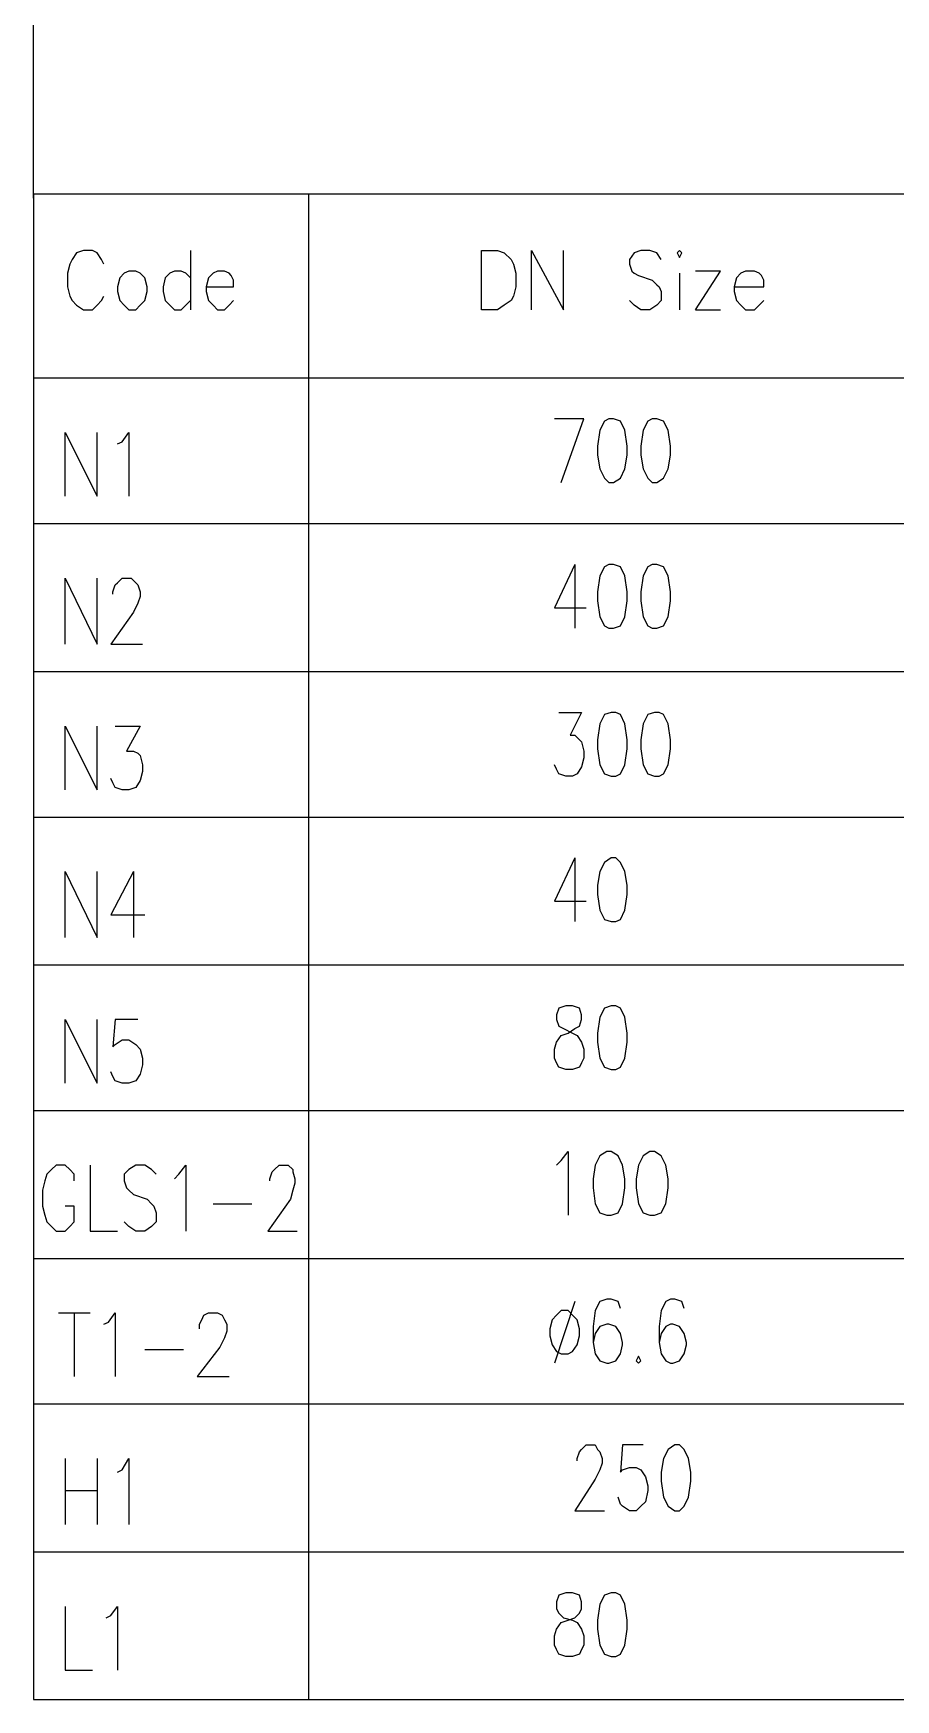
# Model space of a CAD drawing. Extents: x 0.28 to 3.47, y 0.29 to 4.81.
# Drawn here: x 2.4527 to 2.7053, y 3.2707 to 3.759 of the extents above; entities that cross this region are included whole.
import ezdxf

# ---------------------------------------------------------------- set-up
doc = ezdxf.new("R2010")
doc.units = 0
doc.header["$MEASUREMENT"] = 0
doc.linetypes.add('AUSGEZOGEN', pattern=[0])
doc.layers.get('0').update_dxf_attribs({"linetype": 'AUSGEZOGEN'})

msp = doc.modelspace()

# ---------------------------------------------------------------- linework, layer by layer
for points in [[(2.45267, 3.71067), (2.45267, 4.75533)], [(2.45267, 3.712), (3.42067, 3.712), (3.42067, 3.712), (3.42067, 3.27067)], [(2.45267, 3.712), (2.45267, 3.27067)], [(2.53333, 3.712), (2.53333, 3.658)], [(2.47333, 3.69133), (2.47267, 3.69267), (2.47267, 3.69267), (2.47133, 3.69467), (2.47133, 3.69467), (2.47, 3.69533), (2.47, 3.69533), (2.46733, 3.69533), (2.46733, 3.69533), (2.46533, 3.69467), (2.46533, 3.69467), (2.464, 3.69267), (2.464, 3.69267), (2.46333, 3.69133), (2.46333, 3.69133), (2.46267, 3.68867), (2.46267, 3.68867), (2.46267, 3.68467), (2.46267, 3.68467), (2.46333, 3.682), (2.46333, 3.682), (2.464, 3.68067), (2.464, 3.68067), (2.46533, 3.67933), (2.46533, 3.67933), (2.46733, 3.678), (2.46733, 3.678), (2.47, 3.678), (2.47, 3.678), (2.47133, 3.67933), (2.47133, 3.67933), (2.47267, 3.68067), (2.47267, 3.68067), (2.47333, 3.682)], [(2.49867, 3.69533), (2.49867, 3.678)], [(2.584, 3.678), (2.584, 3.69533), (2.584, 3.69533), (2.58867, 3.69533), (2.58867, 3.69533), (2.59067, 3.69467), (2.59067, 3.69467), (2.59267, 3.69267), (2.59267, 3.69267), (2.59333, 3.69133), (2.59333, 3.69133), (2.594, 3.68867), (2.594, 3.68867), (2.594, 3.68467), (2.594, 3.68467), (2.59333, 3.682), (2.59333, 3.682), (2.59267, 3.68067), (2.59267, 3.68067), (2.59067, 3.67933), (2.59067, 3.67933), (2.58867, 3.678), (2.58867, 3.678), (2.584, 3.678), (2.584, 3.678)], [(2.59867, 3.678), (2.59867, 3.69533), (2.59867, 3.69533), (2.608, 3.678), (2.608, 3.678), (2.608, 3.69533)], [(2.63667, 3.69267), (2.63533, 3.69467), (2.63533, 3.69467), (2.63333, 3.69533), (2.63333, 3.69533), (2.63067, 3.69533), (2.63067, 3.69533), (2.62867, 3.69467), (2.62867, 3.69467), (2.62733, 3.69267), (2.62733, 3.69267), (2.62733, 3.69133), (2.62733, 3.69133), (2.628, 3.68933), (2.628, 3.68933), (2.62867, 3.68867), (2.62867, 3.68867), (2.63, 3.688), (2.63, 3.688), (2.634, 3.68667), (2.634, 3.68667), (2.63533, 3.68533), (2.63533, 3.68533), (2.636, 3.68467), (2.636, 3.68467), (2.63667, 3.68333), (2.63667, 3.68333), (2.63667, 3.68067), (2.63667, 3.68067), (2.63533, 3.67933), (2.63533, 3.67933), (2.63333, 3.678), (2.63333, 3.678), (2.63067, 3.678), (2.63067, 3.678), (2.62867, 3.67933), (2.62867, 3.67933), (2.62733, 3.68067)], [(2.64133, 3.69467), (2.642, 3.69333), (2.642, 3.69333), (2.64267, 3.69467), (2.64267, 3.69467), (2.642, 3.69533), (2.642, 3.69533), (2.64133, 3.69467), (2.64133, 3.69467)], [(2.48067, 3.68933), (2.47933, 3.68867), (2.47933, 3.68867), (2.478, 3.68733), (2.478, 3.68733), (2.47733, 3.68467), (2.47733, 3.68467), (2.47733, 3.68333), (2.47733, 3.68333), (2.478, 3.68067), (2.478, 3.68067), (2.47933, 3.67933), (2.47933, 3.67933), (2.48067, 3.678), (2.48067, 3.678), (2.48267, 3.678), (2.48267, 3.678), (2.484, 3.67933), (2.484, 3.67933), (2.48533, 3.68067), (2.48533, 3.68067), (2.486, 3.68333), (2.486, 3.68333), (2.486, 3.68467), (2.486, 3.68467), (2.48533, 3.68733), (2.48533, 3.68733), (2.484, 3.68867), (2.484, 3.68867), (2.48267, 3.68933), (2.48267, 3.68933), (2.48067, 3.68933), (2.48067, 3.68933)], [(2.49867, 3.68733), (2.49733, 3.68867), (2.49733, 3.68867), (2.496, 3.68933), (2.496, 3.68933), (2.494, 3.68933), (2.494, 3.68933), (2.49267, 3.68867), (2.49267, 3.68867), (2.49133, 3.68733), (2.49133, 3.68733), (2.49067, 3.68467), (2.49067, 3.68467), (2.49067, 3.68333), (2.49067, 3.68333), (2.49133, 3.68067), (2.49133, 3.68067), (2.49267, 3.67933), (2.49267, 3.67933), (2.494, 3.678), (2.494, 3.678), (2.496, 3.678), (2.496, 3.678), (2.49733, 3.67933), (2.49733, 3.67933), (2.49867, 3.68067)], [(2.50333, 3.68467), (2.51133, 3.68467), (2.51133, 3.68467), (2.51133, 3.68667), (2.51133, 3.68667), (2.51067, 3.688), (2.51067, 3.688), (2.51, 3.68867), (2.51, 3.68867), (2.50867, 3.68933), (2.50867, 3.68933), (2.50667, 3.68933), (2.50667, 3.68933), (2.50533, 3.68867), (2.50533, 3.68867), (2.504, 3.68733), (2.504, 3.68733), (2.50333, 3.68467), (2.50333, 3.68467), (2.50333, 3.68333), (2.50333, 3.68333), (2.504, 3.68067), (2.504, 3.68067), (2.50533, 3.67933), (2.50533, 3.67933), (2.50667, 3.678), (2.50667, 3.678), (2.50867, 3.678), (2.50867, 3.678), (2.51, 3.67933), (2.51, 3.67933), (2.51133, 3.68067)], [(2.642, 3.68867), (2.642, 3.678)], [(2.64667, 3.678), (2.654, 3.68933), (2.654, 3.68933), (2.64667, 3.68933)], [(2.658, 3.68467), (2.66667, 3.68467), (2.66667, 3.68467), (2.66667, 3.68667), (2.66667, 3.68667), (2.666, 3.688), (2.666, 3.688), (2.66533, 3.68867), (2.66533, 3.68867), (2.664, 3.68933), (2.664, 3.68933), (2.66133, 3.68933), (2.66133, 3.68933), (2.66, 3.68867), (2.66, 3.68867), (2.65867, 3.68733), (2.65867, 3.68733), (2.658, 3.68467), (2.658, 3.68467), (2.658, 3.68333), (2.658, 3.68333), (2.65867, 3.68067), (2.65867, 3.68067), (2.66, 3.67933), (2.66, 3.67933), (2.66133, 3.678), (2.66133, 3.678), (2.664, 3.678), (2.664, 3.678), (2.66533, 3.67933), (2.66533, 3.67933), (2.66667, 3.68067)], [(2.64667, 3.678), (2.654, 3.678)], [(2.45267, 3.658), (3.42067, 3.658)], [(2.53333, 3.658), (2.53333, 3.27067)], [(2.60733, 3.62733), (2.614, 3.646), (2.614, 3.646), (2.60533, 3.646)], [(2.62133, 3.646), (2.62, 3.64533), (2.62, 3.64533), (2.61867, 3.64267), (2.61867, 3.64267), (2.618, 3.638), (2.618, 3.638), (2.618, 3.63533), (2.618, 3.63533), (2.61867, 3.63133), (2.61867, 3.63133), (2.62, 3.62867), (2.62, 3.62867), (2.62133, 3.62733), (2.62133, 3.62733), (2.62267, 3.62733), (2.62267, 3.62733), (2.62467, 3.62867), (2.62467, 3.62867), (2.626, 3.63133), (2.626, 3.63133), (2.62667, 3.63533), (2.62667, 3.63533), (2.62667, 3.638), (2.62667, 3.638), (2.626, 3.64267), (2.626, 3.64267), (2.62467, 3.64533), (2.62467, 3.64533), (2.62267, 3.646), (2.62267, 3.646), (2.62133, 3.646), (2.62133, 3.646)], [(2.634, 3.646), (2.63267, 3.64533), (2.63267, 3.64533), (2.63133, 3.64267), (2.63133, 3.64267), (2.63067, 3.638), (2.63067, 3.638), (2.63067, 3.63533), (2.63067, 3.63533), (2.63133, 3.63133), (2.63133, 3.63133), (2.63267, 3.62867), (2.63267, 3.62867), (2.634, 3.62733), (2.634, 3.62733), (2.63533, 3.62733), (2.63533, 3.62733), (2.63733, 3.62867), (2.63733, 3.62867), (2.63867, 3.63133), (2.63867, 3.63133), (2.63933, 3.63533), (2.63933, 3.63533), (2.63933, 3.638), (2.63933, 3.638), (2.63867, 3.64267), (2.63867, 3.64267), (2.63733, 3.64533), (2.63733, 3.64533), (2.63533, 3.646), (2.63533, 3.646), (2.634, 3.646), (2.634, 3.646)], [(2.462, 3.62333), (2.462, 3.642), (2.462, 3.642), (2.47133, 3.62333), (2.47133, 3.62333), (2.47133, 3.642)], [(2.47733, 3.63867), (2.47867, 3.63933), (2.47867, 3.63933), (2.48067, 3.642), (2.48067, 3.642), (2.48067, 3.62333)], [(2.45267, 3.61533), (3.42067, 3.61533)], [(2.462, 3.58), (2.462, 3.59933), (2.462, 3.59933), (2.47133, 3.58), (2.47133, 3.58), (2.47133, 3.59933)], [(2.476, 3.59467), (2.476, 3.59533), (2.476, 3.59533), (2.47667, 3.59733), (2.47667, 3.59733), (2.47733, 3.598), (2.47733, 3.598), (2.47867, 3.59933), (2.47867, 3.59933), (2.48133, 3.59933), (2.48133, 3.59933), (2.48267, 3.598), (2.48267, 3.598), (2.48333, 3.59733), (2.48333, 3.59733), (2.484, 3.59533), (2.484, 3.59533), (2.484, 3.594), (2.484, 3.594), (2.48333, 3.592), (2.48333, 3.592), (2.482, 3.58933), (2.482, 3.58933), (2.47533, 3.58), (2.47533, 3.58), (2.48467, 3.58)], [(2.61133, 3.60333), (2.60533, 3.59067), (2.60533, 3.59067), (2.61467, 3.59067)], [(2.61133, 3.60333), (2.61133, 3.58467)], [(2.62133, 3.60333), (2.62, 3.60267), (2.62, 3.60267), (2.61867, 3.6), (2.61867, 3.6), (2.618, 3.59533), (2.618, 3.59533), (2.618, 3.59267), (2.618, 3.59267), (2.61867, 3.588), (2.61867, 3.588), (2.62, 3.58533), (2.62, 3.58533), (2.62133, 3.58467), (2.62133, 3.58467), (2.62267, 3.58467), (2.62267, 3.58467), (2.62467, 3.58533), (2.62467, 3.58533), (2.626, 3.588), (2.626, 3.588), (2.62667, 3.59267), (2.62667, 3.59267), (2.62667, 3.59533), (2.62667, 3.59533), (2.626, 3.6), (2.626, 3.6), (2.62467, 3.60267), (2.62467, 3.60267), (2.62267, 3.60333), (2.62267, 3.60333), (2.62133, 3.60333), (2.62133, 3.60333)], [(2.634, 3.60333), (2.63267, 3.60267), (2.63267, 3.60267), (2.63133, 3.6), (2.63133, 3.6), (2.63067, 3.59533), (2.63067, 3.59533), (2.63067, 3.59267), (2.63067, 3.59267), (2.63133, 3.588), (2.63133, 3.588), (2.63267, 3.58533), (2.63267, 3.58533), (2.634, 3.58467), (2.634, 3.58467), (2.63533, 3.58467), (2.63533, 3.58467), (2.63733, 3.58533), (2.63733, 3.58533), (2.63867, 3.588), (2.63867, 3.588), (2.63933, 3.59267), (2.63933, 3.59267), (2.63933, 3.59533), (2.63933, 3.59533), (2.63867, 3.6), (2.63867, 3.6), (2.63733, 3.60267), (2.63733, 3.60267), (2.63533, 3.60333), (2.63533, 3.60333), (2.634, 3.60333), (2.634, 3.60333)], [(2.45267, 3.572), (3.42067, 3.572)], [(2.60667, 3.56), (2.61333, 3.56), (2.61333, 3.56), (2.61, 3.55333), (2.61, 3.55333), (2.61133, 3.55333), (2.61133, 3.55333), (2.61267, 3.552), (2.61267, 3.552), (2.61333, 3.55133), (2.61333, 3.55133), (2.614, 3.54867), (2.614, 3.54867), (2.614, 3.54667), (2.614, 3.54667), (2.61333, 3.544), (2.61333, 3.544), (2.612, 3.542), (2.612, 3.542), (2.61067, 3.54133), (2.61067, 3.54133), (2.60867, 3.54133), (2.60867, 3.54133), (2.60667, 3.542), (2.60667, 3.542), (2.606, 3.54333), (2.606, 3.54333), (2.60533, 3.54467)], [(2.622, 3.56), (2.62, 3.55933), (2.62, 3.55933), (2.61867, 3.55667), (2.61867, 3.55667), (2.618, 3.552), (2.618, 3.552), (2.618, 3.54933), (2.618, 3.54933), (2.61867, 3.54467), (2.61867, 3.54467), (2.62, 3.542), (2.62, 3.542), (2.622, 3.54133), (2.622, 3.54133), (2.62333, 3.54133), (2.62333, 3.54133), (2.62467, 3.542), (2.62467, 3.542), (2.626, 3.54467), (2.626, 3.54467), (2.62667, 3.54933), (2.62667, 3.54933), (2.62667, 3.552), (2.62667, 3.552), (2.626, 3.55667), (2.626, 3.55667), (2.62467, 3.55933), (2.62467, 3.55933), (2.62333, 3.56), (2.62333, 3.56), (2.622, 3.56), (2.622, 3.56)], [(2.63467, 3.56), (2.63267, 3.55933), (2.63267, 3.55933), (2.63133, 3.55667), (2.63133, 3.55667), (2.63067, 3.552), (2.63067, 3.552), (2.63067, 3.54933), (2.63067, 3.54933), (2.63133, 3.54467), (2.63133, 3.54467), (2.63267, 3.542), (2.63267, 3.542), (2.63467, 3.54133), (2.63467, 3.54133), (2.636, 3.54133), (2.636, 3.54133), (2.63733, 3.542), (2.63733, 3.542), (2.63867, 3.54467), (2.63867, 3.54467), (2.63933, 3.54933), (2.63933, 3.54933), (2.63933, 3.552), (2.63933, 3.552), (2.63867, 3.55667), (2.63867, 3.55667), (2.63733, 3.55933), (2.63733, 3.55933), (2.636, 3.56), (2.636, 3.56), (2.63467, 3.56), (2.63467, 3.56)], [(2.462, 3.53733), (2.462, 3.556), (2.462, 3.556), (2.47133, 3.53733), (2.47133, 3.53733), (2.47133, 3.556)], [(2.47667, 3.556), (2.484, 3.556), (2.484, 3.556), (2.48, 3.54867), (2.48, 3.54867), (2.482, 3.54867), (2.482, 3.54867), (2.48333, 3.548), (2.48333, 3.548), (2.484, 3.54733), (2.484, 3.54733), (2.48467, 3.54467), (2.48467, 3.54467), (2.48467, 3.54267), (2.48467, 3.54267), (2.484, 3.54), (2.484, 3.54), (2.48267, 3.538), (2.48267, 3.538), (2.48067, 3.53733), (2.48067, 3.53733), (2.47867, 3.53733), (2.47867, 3.53733), (2.47667, 3.538), (2.47667, 3.538), (2.476, 3.53933), (2.476, 3.53933), (2.47533, 3.54067)], [(2.45267, 3.52933), (3.42067, 3.52933)], [(2.61133, 3.51733), (2.60533, 3.50467), (2.60533, 3.50467), (2.61467, 3.50467)], [(2.61133, 3.51733), (2.61133, 3.49867)], [(2.622, 3.51733), (2.62, 3.516), (2.62, 3.516), (2.61867, 3.51333), (2.61867, 3.51333), (2.618, 3.50933), (2.618, 3.50933), (2.618, 3.50667), (2.618, 3.50667), (2.61867, 3.502), (2.61867, 3.502), (2.62, 3.49933), (2.62, 3.49933), (2.622, 3.49867), (2.622, 3.49867), (2.62333, 3.49867), (2.62333, 3.49867), (2.62467, 3.49933), (2.62467, 3.49933), (2.626, 3.502), (2.626, 3.502), (2.62667, 3.50667), (2.62667, 3.50667), (2.62667, 3.50933), (2.62667, 3.50933), (2.626, 3.51333), (2.626, 3.51333), (2.62467, 3.516), (2.62467, 3.516), (2.62333, 3.51733), (2.62333, 3.51733), (2.622, 3.51733), (2.622, 3.51733)], [(2.462, 3.494), (2.462, 3.51333), (2.462, 3.51333), (2.47133, 3.494), (2.47133, 3.494), (2.47133, 3.51333)], [(2.482, 3.51333), (2.47533, 3.50067), (2.47533, 3.50067), (2.48533, 3.50067)], [(2.482, 3.51333), (2.482, 3.494)], [(2.45267, 3.486), (3.42067, 3.486)], [(2.60867, 3.474), (2.60667, 3.47333), (2.60667, 3.47333), (2.606, 3.47133), (2.606, 3.47133), (2.606, 3.47), (2.606, 3.47), (2.60667, 3.468), (2.60667, 3.468), (2.608, 3.46733), (2.608, 3.46733), (2.61067, 3.466), (2.61067, 3.466), (2.612, 3.46533), (2.612, 3.46533), (2.61333, 3.46333), (2.61333, 3.46333), (2.614, 3.46133), (2.614, 3.46133), (2.614, 3.45867), (2.614, 3.45867), (2.61333, 3.45733), (2.61333, 3.45733), (2.61267, 3.456), (2.61267, 3.456), (2.61067, 3.45533), (2.61067, 3.45533), (2.60867, 3.45533), (2.60867, 3.45533), (2.60667, 3.456), (2.60667, 3.456), (2.606, 3.45733), (2.606, 3.45733), (2.60533, 3.45867), (2.60533, 3.45867), (2.60533, 3.46133), (2.60533, 3.46133), (2.606, 3.46333), (2.606, 3.46333), (2.60733, 3.46533), (2.60733, 3.46533), (2.60933, 3.466), (2.60933, 3.466), (2.61133, 3.46733), (2.61133, 3.46733), (2.61267, 3.468), (2.61267, 3.468), (2.61333, 3.47), (2.61333, 3.47), (2.61333, 3.47133), (2.61333, 3.47133), (2.61267, 3.47333), (2.61267, 3.47333), (2.61067, 3.474), (2.61067, 3.474), (2.60867, 3.474), (2.60867, 3.474)], [(2.622, 3.474), (2.62, 3.47333), (2.62, 3.47333), (2.61867, 3.47067), (2.61867, 3.47067), (2.618, 3.466), (2.618, 3.466), (2.618, 3.46333), (2.618, 3.46333), (2.61867, 3.45867), (2.61867, 3.45867), (2.62, 3.456), (2.62, 3.456), (2.622, 3.45533), (2.622, 3.45533), (2.62333, 3.45533), (2.62333, 3.45533), (2.62467, 3.456), (2.62467, 3.456), (2.626, 3.45867), (2.626, 3.45867), (2.62667, 3.46333), (2.62667, 3.46333), (2.62667, 3.466), (2.62667, 3.466), (2.626, 3.47067), (2.626, 3.47067), (2.62467, 3.47333), (2.62467, 3.47333), (2.62333, 3.474), (2.62333, 3.474), (2.622, 3.474), (2.622, 3.474)], [(2.462, 3.45133), (2.462, 3.47), (2.462, 3.47), (2.47133, 3.45133), (2.47133, 3.45133), (2.47133, 3.47)], [(2.48333, 3.47), (2.47667, 3.47), (2.47667, 3.47), (2.476, 3.462), (2.476, 3.462), (2.47667, 3.46267), (2.47667, 3.46267), (2.47867, 3.464), (2.47867, 3.464), (2.48067, 3.464), (2.48067, 3.464), (2.48267, 3.46267), (2.48267, 3.46267), (2.484, 3.46133), (2.484, 3.46133), (2.48467, 3.45867), (2.48467, 3.45867), (2.48467, 3.45667), (2.48467, 3.45667), (2.484, 3.454), (2.484, 3.454), (2.48267, 3.452), (2.48267, 3.452), (2.48067, 3.45133), (2.48067, 3.45133), (2.47867, 3.45133), (2.47867, 3.45133), (2.47667, 3.452), (2.47667, 3.452), (2.476, 3.45333), (2.476, 3.45333), (2.47533, 3.45467)], [(2.45267, 3.44333), (3.42067, 3.44333)], [(2.606, 3.42733), (2.60733, 3.42867), (2.60733, 3.42867), (2.60933, 3.43133), (2.60933, 3.43133), (2.60933, 3.41267)], [(2.62067, 3.43133), (2.61867, 3.43), (2.61867, 3.43), (2.61733, 3.42733), (2.61733, 3.42733), (2.61667, 3.42333), (2.61667, 3.42333), (2.61667, 3.42067), (2.61667, 3.42067), (2.61733, 3.416), (2.61733, 3.416), (2.61867, 3.41333), (2.61867, 3.41333), (2.62067, 3.41267), (2.62067, 3.41267), (2.622, 3.41267), (2.622, 3.41267), (2.624, 3.41333), (2.624, 3.41333), (2.62533, 3.416), (2.62533, 3.416), (2.626, 3.42067), (2.626, 3.42067), (2.626, 3.42333), (2.626, 3.42333), (2.62533, 3.42733), (2.62533, 3.42733), (2.624, 3.43), (2.624, 3.43), (2.622, 3.43133), (2.622, 3.43133), (2.62067, 3.43133), (2.62067, 3.43133)], [(2.63333, 3.43133), (2.63133, 3.43), (2.63133, 3.43), (2.63, 3.42733), (2.63, 3.42733), (2.62933, 3.42333), (2.62933, 3.42333), (2.62933, 3.42067), (2.62933, 3.42067), (2.63, 3.416), (2.63, 3.416), (2.63133, 3.41333), (2.63133, 3.41333), (2.63333, 3.41267), (2.63333, 3.41267), (2.63467, 3.41267), (2.63467, 3.41267), (2.63667, 3.41333), (2.63667, 3.41333), (2.638, 3.416), (2.638, 3.416), (2.63867, 3.42067), (2.63867, 3.42067), (2.63867, 3.42333), (2.63867, 3.42333), (2.638, 3.42733), (2.638, 3.42733), (2.63667, 3.43), (2.63667, 3.43), (2.63467, 3.43133), (2.63467, 3.43133), (2.63333, 3.43133), (2.63333, 3.43133)], [(2.46467, 3.42267), (2.46467, 3.42467), (2.46467, 3.42467), (2.46333, 3.426), (2.46333, 3.426), (2.462, 3.42733), (2.462, 3.42733), (2.45933, 3.42733), (2.45933, 3.42733), (2.458, 3.426), (2.458, 3.426), (2.45667, 3.42467), (2.45667, 3.42467), (2.456, 3.42267), (2.456, 3.42267), (2.45533, 3.42), (2.45533, 3.42), (2.45533, 3.41533), (2.45533, 3.41533), (2.456, 3.41267), (2.456, 3.41267), (2.45667, 3.41067), (2.45667, 3.41067), (2.458, 3.40933), (2.458, 3.40933), (2.45933, 3.408), (2.45933, 3.408), (2.462, 3.408), (2.462, 3.408), (2.46333, 3.40933), (2.46333, 3.40933), (2.46467, 3.41067), (2.46467, 3.41067), (2.46467, 3.41533), (2.46467, 3.41533), (2.462, 3.41533)], [(2.46933, 3.42733), (2.46933, 3.408), (2.46933, 3.408), (2.47733, 3.408)], [(2.48867, 3.42467), (2.48733, 3.426), (2.48733, 3.426), (2.48533, 3.42733), (2.48533, 3.42733), (2.48267, 3.42733), (2.48267, 3.42733), (2.48067, 3.426), (2.48067, 3.426), (2.47933, 3.42467), (2.47933, 3.42467), (2.47933, 3.42267), (2.47933, 3.42267), (2.48, 3.42067), (2.48, 3.42067), (2.48067, 3.42), (2.48067, 3.42), (2.482, 3.41867), (2.482, 3.41867), (2.486, 3.41733), (2.486, 3.41733), (2.48733, 3.416), (2.48733, 3.416), (2.488, 3.41533), (2.488, 3.41533), (2.48867, 3.41333), (2.48867, 3.41333), (2.48867, 3.41067), (2.48867, 3.41067), (2.48733, 3.40933), (2.48733, 3.40933), (2.48533, 3.408), (2.48533, 3.408), (2.48267, 3.408), (2.48267, 3.408), (2.48067, 3.40933), (2.48067, 3.40933), (2.47933, 3.41067)], [(2.494, 3.42333), (2.49533, 3.42467), (2.49533, 3.42467), (2.49733, 3.42733), (2.49733, 3.42733), (2.49733, 3.408)], [(2.522, 3.42267), (2.522, 3.42333), (2.522, 3.42333), (2.52267, 3.42533), (2.52267, 3.42533), (2.52333, 3.426), (2.52333, 3.426), (2.52467, 3.42733), (2.52467, 3.42733), (2.52733, 3.42733), (2.52733, 3.42733), (2.52867, 3.426), (2.52867, 3.426), (2.52867, 3.42533), (2.52867, 3.42533), (2.52933, 3.42333), (2.52933, 3.42333), (2.52933, 3.422), (2.52933, 3.422), (2.52867, 3.42), (2.52867, 3.42), (2.528, 3.41733), (2.528, 3.41733), (2.52133, 3.408), (2.52133, 3.408), (2.53, 3.408)], [(2.50533, 3.416), (2.51667, 3.416)], [(2.45267, 3.4), (3.42067, 3.4)], [(2.60733, 3.38467), (2.606, 3.38333), (2.606, 3.38333), (2.60467, 3.382), (2.60467, 3.382), (2.604, 3.37933), (2.604, 3.37933), (2.604, 3.37733), (2.604, 3.37733), (2.60467, 3.37467), (2.60467, 3.37467), (2.606, 3.37267), (2.606, 3.37267), (2.60733, 3.372), (2.60733, 3.372), (2.60933, 3.372), (2.60933, 3.372), (2.61067, 3.37267), (2.61067, 3.37267), (2.612, 3.37467), (2.612, 3.37467), (2.61267, 3.37733), (2.61267, 3.37733), (2.61267, 3.37933), (2.61267, 3.37933), (2.612, 3.382), (2.612, 3.382), (2.61067, 3.38333), (2.61067, 3.38333), (2.60933, 3.38467), (2.60933, 3.38467), (2.60733, 3.38467), (2.60733, 3.38467)], [(2.61133, 3.38733), (2.60533, 3.36933)], [(2.62467, 3.38533), (2.624, 3.38733), (2.624, 3.38733), (2.622, 3.388), (2.622, 3.388), (2.62067, 3.388), (2.62067, 3.388), (2.61867, 3.38733), (2.61867, 3.38733), (2.61733, 3.38467), (2.61733, 3.38467), (2.61667, 3.38), (2.61667, 3.38), (2.61667, 3.37533), (2.61667, 3.37533), (2.61733, 3.372), (2.61733, 3.372), (2.61867, 3.37), (2.61867, 3.37), (2.62067, 3.36933), (2.62067, 3.36933), (2.62133, 3.36933), (2.62133, 3.36933), (2.62333, 3.37), (2.62333, 3.37), (2.62467, 3.372), (2.62467, 3.372), (2.62533, 3.37467), (2.62533, 3.37467), (2.62533, 3.37533), (2.62533, 3.37533), (2.62467, 3.378), (2.62467, 3.378), (2.62333, 3.38), (2.62333, 3.38), (2.62133, 3.38067), (2.62133, 3.38067), (2.62067, 3.38067), (2.62067, 3.38067), (2.61867, 3.38), (2.61867, 3.38), (2.61733, 3.378), (2.61733, 3.378), (2.61667, 3.37533)], [(2.64333, 3.38533), (2.64267, 3.38733), (2.64267, 3.38733), (2.64067, 3.388), (2.64067, 3.388), (2.63933, 3.388), (2.63933, 3.388), (2.638, 3.38733), (2.638, 3.38733), (2.63667, 3.38467), (2.63667, 3.38467), (2.636, 3.38), (2.636, 3.38), (2.636, 3.37533), (2.636, 3.37533), (2.63667, 3.372), (2.63667, 3.372), (2.638, 3.37), (2.638, 3.37), (2.63933, 3.36933), (2.63933, 3.36933), (2.64, 3.36933), (2.64, 3.36933), (2.642, 3.37), (2.642, 3.37), (2.64333, 3.372), (2.64333, 3.372), (2.644, 3.37467), (2.644, 3.37467), (2.644, 3.37533), (2.644, 3.37533), (2.64333, 3.378), (2.64333, 3.378), (2.642, 3.38), (2.642, 3.38), (2.64, 3.38067), (2.64, 3.38067), (2.63933, 3.38067), (2.63933, 3.38067), (2.638, 3.38), (2.638, 3.38), (2.63667, 3.378), (2.63667, 3.378), (2.636, 3.37533)], [(2.46, 3.384), (2.46933, 3.384)], [(2.46467, 3.384), (2.46467, 3.36533)], [(2.47333, 3.38067), (2.47467, 3.38133), (2.47467, 3.38133), (2.47667, 3.384), (2.47667, 3.384), (2.47667, 3.36533)], [(2.50133, 3.37933), (2.50133, 3.38067), (2.50133, 3.38067), (2.502, 3.382), (2.502, 3.382), (2.50267, 3.38333), (2.50267, 3.38333), (2.504, 3.384), (2.504, 3.384), (2.50667, 3.384), (2.50667, 3.384), (2.508, 3.38333), (2.508, 3.38333), (2.50867, 3.382), (2.50867, 3.382), (2.50933, 3.38067), (2.50933, 3.38067), (2.50933, 3.37867), (2.50933, 3.37867), (2.50867, 3.37667), (2.50867, 3.37667), (2.50733, 3.374), (2.50733, 3.374), (2.50067, 3.36533), (2.50067, 3.36533), (2.51, 3.36533)], [(2.48533, 3.37333), (2.49667, 3.37333)], [(2.63, 3.37133), (2.62933, 3.37), (2.62933, 3.37), (2.63, 3.36933), (2.63, 3.36933), (2.63067, 3.37), (2.63067, 3.37), (2.63, 3.37133), (2.63, 3.37133)], [(2.45267, 3.35733), (3.42067, 3.35733)], [(2.612, 3.34067), (2.612, 3.34133), (2.612, 3.34133), (2.61267, 3.34333), (2.61267, 3.34333), (2.61333, 3.344), (2.61333, 3.344), (2.61467, 3.34533), (2.61467, 3.34533), (2.61733, 3.34533), (2.61733, 3.34533), (2.618, 3.344), (2.618, 3.344), (2.61867, 3.34333), (2.61867, 3.34333), (2.61933, 3.34133), (2.61933, 3.34133), (2.61933, 3.34), (2.61933, 3.34), (2.61867, 3.338), (2.61867, 3.338), (2.61733, 3.33533), (2.61733, 3.33533), (2.61133, 3.326), (2.61133, 3.326), (2.62, 3.326)], [(2.63133, 3.34533), (2.62533, 3.34533), (2.62533, 3.34533), (2.62467, 3.33733), (2.62467, 3.33733), (2.62533, 3.338), (2.62533, 3.338), (2.62733, 3.33867), (2.62733, 3.33867), (2.62933, 3.33867), (2.62933, 3.33867), (2.63067, 3.338), (2.63067, 3.338), (2.632, 3.336), (2.632, 3.336), (2.63267, 3.33333), (2.63267, 3.33333), (2.63267, 3.332), (2.63267, 3.332), (2.632, 3.32867), (2.632, 3.32867), (2.63067, 3.32733), (2.63067, 3.32733), (2.62933, 3.326), (2.62933, 3.326), (2.62733, 3.326), (2.62733, 3.326), (2.62533, 3.32733), (2.62533, 3.32733), (2.62467, 3.328), (2.62467, 3.328), (2.624, 3.33)], [(2.64067, 3.34533), (2.63867, 3.344), (2.63867, 3.344), (2.63733, 3.34133), (2.63733, 3.34133), (2.63667, 3.33733), (2.63667, 3.33733), (2.63667, 3.33467), (2.63667, 3.33467), (2.63733, 3.33), (2.63733, 3.33), (2.63867, 3.32733), (2.63867, 3.32733), (2.64067, 3.326), (2.64067, 3.326), (2.642, 3.326), (2.642, 3.326), (2.64333, 3.32733), (2.64333, 3.32733), (2.64467, 3.33), (2.64467, 3.33), (2.64533, 3.33467), (2.64533, 3.33467), (2.64533, 3.33733), (2.64533, 3.33733), (2.64467, 3.34133), (2.64467, 3.34133), (2.64333, 3.344), (2.64333, 3.344), (2.642, 3.34533), (2.642, 3.34533), (2.64067, 3.34533), (2.64067, 3.34533)], [(2.462, 3.34133), (2.462, 3.322)], [(2.47133, 3.34133), (2.47133, 3.322)], [(2.47733, 3.33733), (2.47867, 3.338), (2.47867, 3.338), (2.48067, 3.34133), (2.48067, 3.34133), (2.48067, 3.322)], [(2.462, 3.332), (2.47133, 3.332)], [(2.45267, 3.314), (3.42067, 3.314)], [(2.60867, 3.302), (2.60667, 3.30133), (2.60667, 3.30133), (2.606, 3.29933), (2.606, 3.29933), (2.606, 3.29733), (2.606, 3.29733), (2.60667, 3.296), (2.60667, 3.296), (2.608, 3.29467), (2.608, 3.29467), (2.61067, 3.294), (2.61067, 3.294), (2.612, 3.29333), (2.612, 3.29333), (2.61333, 3.29133), (2.61333, 3.29133), (2.614, 3.28933), (2.614, 3.28933), (2.614, 3.28667), (2.614, 3.28667), (2.61333, 3.28533), (2.61333, 3.28533), (2.61267, 3.284), (2.61267, 3.284), (2.61067, 3.28333), (2.61067, 3.28333), (2.60867, 3.28333), (2.60867, 3.28333), (2.60667, 3.284), (2.60667, 3.284), (2.606, 3.28533), (2.606, 3.28533), (2.60533, 3.28667), (2.60533, 3.28667), (2.60533, 3.28933), (2.60533, 3.28933), (2.606, 3.29133), (2.606, 3.29133), (2.60733, 3.29333), (2.60733, 3.29333), (2.60933, 3.294), (2.60933, 3.294), (2.61133, 3.29467), (2.61133, 3.29467), (2.61267, 3.296), (2.61267, 3.296), (2.61333, 3.29733), (2.61333, 3.29733), (2.61333, 3.29933), (2.61333, 3.29933), (2.61267, 3.30133), (2.61267, 3.30133), (2.61067, 3.302), (2.61067, 3.302), (2.60867, 3.302), (2.60867, 3.302)], [(2.622, 3.302), (2.62, 3.30133), (2.62, 3.30133), (2.61867, 3.29867), (2.61867, 3.29867), (2.618, 3.294), (2.618, 3.294), (2.618, 3.29133), (2.618, 3.29133), (2.61867, 3.28667), (2.61867, 3.28667), (2.62, 3.284), (2.62, 3.284), (2.622, 3.28333), (2.622, 3.28333), (2.62333, 3.28333), (2.62333, 3.28333), (2.62467, 3.284), (2.62467, 3.284), (2.626, 3.28667), (2.626, 3.28667), (2.62667, 3.29133), (2.62667, 3.29133), (2.62667, 3.294), (2.62667, 3.294), (2.626, 3.29867), (2.626, 3.29867), (2.62467, 3.30133), (2.62467, 3.30133), (2.62333, 3.302), (2.62333, 3.302), (2.622, 3.302), (2.622, 3.302)], [(2.462, 3.298), (2.462, 3.27933), (2.462, 3.27933), (2.47, 3.27933)], [(2.474, 3.29467), (2.47533, 3.29533), (2.47533, 3.29533), (2.47733, 3.298), (2.47733, 3.298), (2.47733, 3.27933)], [(2.45267, 3.27067), (3.42067, 3.27067)]]:
    msp.add_lwpolyline(points)

doc.saveas('drawing.dxf')
